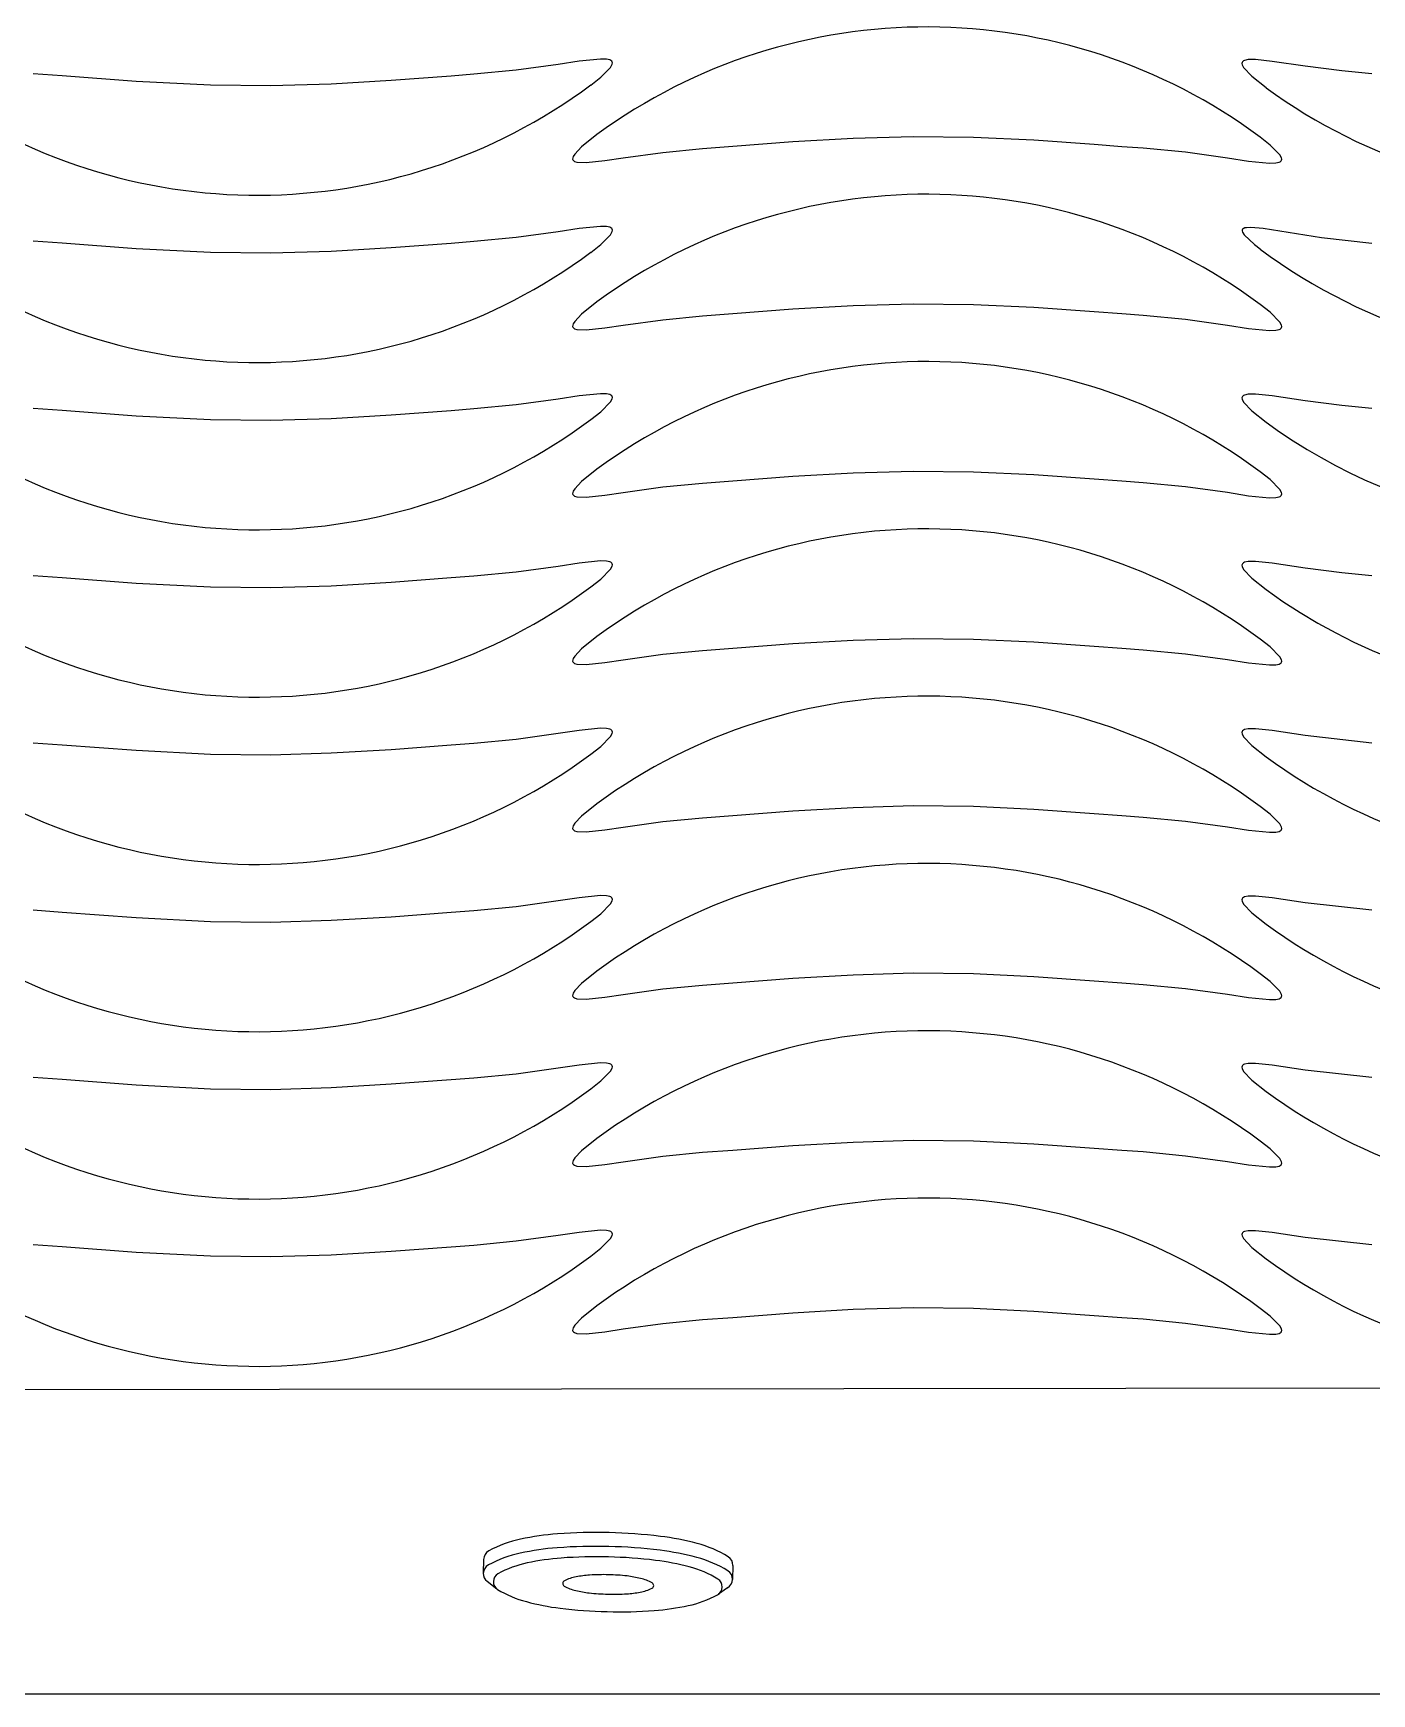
# Model space of a CAD drawing. Extents: x 398 to 509, y 623 to 780.
# Drawn here: x 448.04 to 458.04, y 684.22 to 696.62 of the extents above; entities that cross this region are included whole.
import ezdxf

# ---------------------------------------------------------------- set-up
doc = ezdxf.new("R2010")
doc.units = 0
doc.header["$MEASUREMENT"] = 0
for name, color, linetype in [('1', 4, 'Continuous'), ('2', 3, 'Continuous'), ('JET', 3, 'Continuous')]:
    doc.layers.add(name, color=color, linetype=linetype)

# ---------------------------------------------------------------- blocks, each defined once
blk = doc.blocks.new('MINI')
at = {"layer": '1', "color": 3}
for p, q in [((0.223, 0.931), (0.327, 0.931)), ((0.391, 0.895), (0.44, 0.828)), ((0.391, 0.895), (0.391, 0.895)), ((0.386, -0.902), (0.441, -0.828)), ((0.223, -0.932), (0.327, -0.932)), ((0.327, -0.932), (0.327, -0.932))]:
    blk.add_line(p, q, dxfattribs=at)
for points in [[(0.223, 0.931, 0.267867), (0.159, 0.895, 0.072378), (0.065, 0.659, 0.034036), (0.019, 0.384, 0.024706), (0, 0, 0.024706), (0.019, -0.384, 0.034036), (0.065, -0.659, 0.072378), (0.159, -0.895, 0.267867), (0.223, -0.932, 0.267867)], [(0.391, 0.895, 0.267867), (0.327, 0.931, 0.267867), (0.264, 0.895, 0.072378), (0.17, 0.659, 0.034036), (0.123, 0.384, 0.024706), (0.104, 0, 0.024706), (0.123, -0.384, 0.034036), (0.17, -0.659, 0.072378), (0.264, -0.895, 0.267867), (0.327, -0.932, 0.267867)], [(0.327, -0.932, 0.238458), (0.386, -0.902, 0.072378)]]:
    blk.add_lwpolyline(points, format="xyb", dxfattribs=at)
for points in [[(0.386, -0.855, 0.267867), (0.445, -0.822, 0.072378), (0.531, -0.605, 0.034036), (0.574, -0.352, 0.024706), (0.591, 0, 0.024706), (0.574, 0.352, 0.034036), (0.531, 0.605, 0.072378), (0.445, 0.822, 0.267867), (0.386, 0.855, 0.267867), (0.328, 0.822, 0.072378), (0.242, 0.605, 0.034036), (0.199, 0.352, 0.024706), (0.182, 0, 0.024706), (0.199, -0.352, 0.034036), (0.242, -0.605, 0.072378), (0.328, -0.822, 0.267867)], [(0.388, 0.343, 0.280852), (0.368, 0.331, 0.066452), (0.337, 0.244, 0.030521), (0.321, 0.143, 0.022038), (0.315, 0.003, 0.022038), (0.321, -0.137, 0.030521), (0.337, -0.238, 0.066452), (0.368, -0.325, 0.280852), (0.388, -0.337, 0.280852), (0.408, -0.325, 0.066452), (0.439, -0.238, 0.030521), (0.454, -0.137, 0.022038), (0.46, 0.003, 0.022038), (0.454, 0.143, 0.030521), (0.439, 0.244, 0.066452), (0.408, 0.331, 0.280852)]]:
    blk.add_lwpolyline(points, format="xyb", close=True, dxfattribs=at)
blk = doc.blocks.new('2018 PRISM')
at = {"layer": '1', "linetype": 'Continuous', "lineweight": 25}
for p, q in [((54.455, 47.056), (54.682, 47.073)), ((57.589, 47.072), (57.747, 47.061)), ((45.808, 42.781), (69.003, 42.806)), ((42.517, 40.51), (70.074, 40.51))]:
    blk.add_line(p, q, dxfattribs=at)
at = {"layer": '2', "linetype": 'Continuous', "lineweight": 25}
for p, q in [((49.671, 52.599), (49.455, 52.614)), ((52.747, 52.61), (52.578, 52.597)), ((54.455, 52.056), (54.682, 52.073)), ((57.589, 52.072), (57.747, 52.061)), ((49.671, 51.349), (49.455, 51.364)), ((52.747, 51.36), (52.578, 51.347)), ((54.455, 50.806), (54.682, 50.823)), ((57.589, 50.822), (57.747, 50.811)), ((49.671, 50.099), (49.455, 50.114)), ((52.747, 50.11), (52.578, 50.097)), ((54.455, 49.556), (54.682, 49.573)), ((57.589, 49.572), (57.747, 49.561)), ((49.671, 48.849), (49.455, 48.864)), ((52.747, 48.86), (52.578, 48.847)), ((54.455, 48.306), (54.683, 48.323)), ((57.589, 48.322), (57.747, 48.311)), ((49.671, 47.599), (49.455, 47.614)), ((52.747, 47.61), (52.578, 47.597)), ((49.671, 46.349), (49.455, 46.364)), ((52.747, 46.36), (52.578, 46.347)), ((54.455, 45.806), (54.682, 45.823)), ((57.589, 45.822), (57.747, 45.811)), ((49.671, 45.099), (49.455, 45.114)), ((52.747, 45.11), (52.578, 45.097)), ((54.455, 44.556), (54.682, 44.573)), ((57.589, 44.572), (57.747, 44.561)), ((49.671, 43.849), (49.455, 43.864)), ((52.747, 43.86), (52.578, 43.847)), ((54.455, 43.306), (54.682, 43.323)), ((57.589, 43.322), (57.747, 43.311))]:
    blk.add_line(p, q, dxfattribs=at)
at = {"layer": '2', "linetype": 'Continuous', "lineweight": 25, "flags": 128}
for points in [[(53.622, 52.53), (53.695, 52.589), (53.768, 52.662), (53.78, 52.685), (53.782, 52.695), (53.781, 52.702), (53.778, 52.708), (53.771, 52.714), (53.763, 52.718), (53.739, 52.723), (53.692, 52.724), (53.534, 52.708), (53.377, 52.684), (53.063, 52.641), (52.747, 52.61)], [(59.455, 52.614), (59.231, 52.635), (58.958, 52.67), (58.71, 52.707), (58.586, 52.72), (58.532, 52.72), (58.505, 52.714), (58.497, 52.711), (58.49, 52.704), (58.486, 52.699), (58.485, 52.692), (58.487, 52.682), (58.497, 52.661), (58.559, 52.596), (58.665, 52.511)], [(52.578, 52.597), (52.129, 52.564), (51.68, 52.537), (51.23, 52.524), (50.779, 52.529), (50.225, 52.557), (49.671, 52.599)], [(53.665, 52.16), (53.551, 52.068), (53.501, 52.014), (53.489, 51.995), (53.486, 51.985), (53.485, 51.976), (53.487, 51.97), (53.491, 51.965), (53.499, 51.959), (53.516, 51.953), (53.587, 51.951), (53.725, 51.965), (53.863, 51.986), (54.159, 52.027), (54.455, 52.056)], [(54.682, 52.073), (55.131, 52.107), (55.58, 52.133), (56.03, 52.146), (56.481, 52.141), (56.931, 52.12), (57.38, 52.088), (57.589, 52.072)], [(57.747, 52.061), (58.063, 52.03), (58.377, 51.987), (58.534, 51.962), (58.692, 51.947), (58.739, 51.948), (58.763, 51.953), (58.771, 51.957), (58.778, 51.963), (58.781, 51.969), (58.782, 51.975), (58.78, 51.986), (58.768, 52.009), (58.695, 52.082), (58.622, 52.14)], [(53.622, 51.28), (53.695, 51.339), (53.768, 51.412), (53.78, 51.435), (53.782, 51.445), (53.781, 51.452), (53.778, 51.458), (53.771, 51.464), (53.763, 51.468), (53.739, 51.473), (53.692, 51.474), (53.534, 51.458), (53.377, 51.434), (53.063, 51.391), (52.747, 51.36)], [(59.456, 51.345), (59.079, 51.389), (58.644, 51.457), (58.643, 51.457), (58.551, 51.466), (58.518, 51.464), (58.507, 51.462), (58.494, 51.456), (58.49, 51.452), (58.488, 51.447), (58.487, 51.441), (58.489, 51.432), (58.502, 51.411), (58.579, 51.338), (58.621, 51.305)], [(52.578, 51.347), (52.129, 51.314), (51.68, 51.287), (51.23, 51.274), (50.779, 51.279), (50.225, 51.307), (49.671, 51.349)], [(53.665, 50.91), (53.551, 50.818), (53.501, 50.764), (53.489, 50.745), (53.486, 50.735), (53.485, 50.726), (53.487, 50.72), (53.491, 50.715), (53.499, 50.709), (53.516, 50.703), (53.587, 50.701), (53.725, 50.715), (53.863, 50.736), (54.159, 50.777), (54.455, 50.806)], [(54.682, 50.823), (55.131, 50.857), (55.58, 50.883), (56.03, 50.896), (56.481, 50.891), (56.931, 50.87), (57.38, 50.838), (57.589, 50.822)], [(57.747, 50.811), (58.063, 50.78), (58.377, 50.737), (58.534, 50.712), (58.692, 50.697), (58.739, 50.698), (58.763, 50.703), (58.771, 50.707), (58.778, 50.713), (58.781, 50.719), (58.782, 50.725), (58.78, 50.736), (58.768, 50.759), (58.695, 50.832), (58.622, 50.89)], [(53.622, 50.03), (53.695, 50.089), (53.768, 50.162), (53.78, 50.185), (53.782, 50.195), (53.781, 50.202), (53.778, 50.208), (53.771, 50.214), (53.763, 50.218), (53.739, 50.223), (53.692, 50.224), (53.534, 50.208), (53.377, 50.184), (53.063, 50.141), (52.747, 50.11)], [(59.455, 50.114), (59.231, 50.135), (58.958, 50.17), (58.71, 50.207), (58.586, 50.22), (58.532, 50.22), (58.505, 50.214), (58.497, 50.211), (58.49, 50.204), (58.486, 50.199), (58.485, 50.192), (58.487, 50.182), (58.497, 50.161), (58.559, 50.096), (58.665, 50.011)], [(52.578, 50.097), (52.129, 50.064), (51.68, 50.037), (51.23, 50.024), (50.779, 50.029), (50.225, 50.057), (49.671, 50.099)], [(53.665, 49.66), (53.551, 49.568), (53.501, 49.514), (53.489, 49.495), (53.486, 49.485), (53.485, 49.476), (53.487, 49.47), (53.491, 49.465), (53.499, 49.459), (53.516, 49.453), (53.587, 49.451), (53.725, 49.465), (53.863, 49.486), (54.159, 49.527), (54.455, 49.556)], [(54.682, 49.573), (55.131, 49.607), (55.58, 49.633), (56.03, 49.646), (56.481, 49.641), (56.931, 49.62), (57.38, 49.588), (57.589, 49.572)], [(57.747, 49.561), (58.063, 49.53), (58.377, 49.487), (58.534, 49.462), (58.692, 49.447), (58.739, 49.448), (58.763, 49.453), (58.771, 49.457), (58.778, 49.463), (58.781, 49.469), (58.782, 49.475), (58.78, 49.486), (58.768, 49.509), (58.695, 49.582), (58.622, 49.64)], [(53.622, 48.78), (53.695, 48.839), (53.768, 48.912), (53.78, 48.935), (53.782, 48.945), (53.781, 48.952), (53.778, 48.958), (53.771, 48.964), (53.763, 48.968), (53.739, 48.973), (53.692, 48.974), (53.534, 48.958), (53.377, 48.934), (53.063, 48.891), (52.747, 48.86)], [(59.455, 48.864), (59.231, 48.885), (58.958, 48.92), (58.71, 48.957), (58.586, 48.97), (58.532, 48.97), (58.505, 48.964), (58.497, 48.961), (58.49, 48.954), (58.486, 48.949), (58.485, 48.942), (58.487, 48.932), (58.497, 48.911), (58.559, 48.846), (58.665, 48.761)], [(52.578, 48.847), (52.129, 48.814), (51.68, 48.787), (51.23, 48.774), (50.779, 48.779), (50.225, 48.807), (49.671, 48.849)], [(53.665, 48.41), (53.551, 48.318), (53.501, 48.264), (53.489, 48.245), (53.486, 48.235), (53.485, 48.226), (53.487, 48.22), (53.491, 48.215), (53.499, 48.209), (53.516, 48.203), (53.587, 48.201), (53.725, 48.215), (53.863, 48.236), (54.159, 48.277), (54.455, 48.306)], [(54.683, 48.323), (55.131, 48.357), (55.58, 48.383), (56.03, 48.396), (56.481, 48.391), (56.931, 48.37), (57.38, 48.338), (57.589, 48.322)], [(57.747, 48.311), (58.063, 48.28), (58.377, 48.237), (58.534, 48.212), (58.692, 48.197), (58.739, 48.198), (58.763, 48.203), (58.771, 48.207), (58.778, 48.213), (58.781, 48.219), (58.782, 48.225), (58.78, 48.236), (58.768, 48.259), (58.695, 48.332), (58.622, 48.39)], [(53.622, 47.53), (53.695, 47.589), (53.768, 47.662), (53.78, 47.685), (53.782, 47.695), (53.781, 47.702), (53.778, 47.708), (53.771, 47.714), (53.763, 47.718), (53.739, 47.723), (53.692, 47.724), (53.534, 47.708), (53.377, 47.684), (53.063, 47.641), (52.747, 47.61)], [(59.455, 47.614), (58.958, 47.67), (58.71, 47.707), (58.586, 47.72), (58.532, 47.72), (58.505, 47.714), (58.497, 47.711), (58.49, 47.704), (58.486, 47.699), (58.485, 47.692), (58.487, 47.682), (58.497, 47.661), (58.559, 47.596), (58.665, 47.511)], [(52.578, 47.597), (52.129, 47.564), (51.68, 47.537), (51.23, 47.524), (50.779, 47.529), (50.225, 47.557), (49.671, 47.599)], [(53.665, 47.16), (53.551, 47.068), (53.501, 47.014), (53.489, 46.995), (53.486, 46.985), (53.485, 46.976), (53.487, 46.97), (53.491, 46.965), (53.499, 46.959), (53.516, 46.953), (53.587, 46.951), (53.725, 46.965), (53.863, 46.986), (54.159, 47.027), (54.455, 47.056)], [(54.682, 47.073), (55.131, 47.107), (55.58, 47.133), (56.03, 47.146), (56.481, 47.141), (56.931, 47.12), (57.38, 47.088), (57.589, 47.072)], [(57.747, 47.061), (58.063, 47.03), (58.377, 46.987), (58.534, 46.962), (58.692, 46.947), (58.739, 46.948), (58.763, 46.953), (58.771, 46.957), (58.778, 46.963), (58.781, 46.969), (58.782, 46.975), (58.78, 46.986), (58.768, 47.009), (58.695, 47.082), (58.622, 47.14)], [(53.622, 46.28), (53.695, 46.339), (53.768, 46.412), (53.78, 46.435), (53.782, 46.445), (53.781, 46.452), (53.778, 46.458), (53.771, 46.464), (53.763, 46.468), (53.739, 46.473), (53.692, 46.474), (53.534, 46.458), (53.377, 46.434), (53.063, 46.391), (52.747, 46.36)], [(59.455, 46.364), (58.958, 46.42), (58.71, 46.457), (58.586, 46.47), (58.532, 46.47), (58.505, 46.464), (58.497, 46.461), (58.49, 46.454), (58.486, 46.449), (58.485, 46.442), (58.487, 46.432), (58.497, 46.411), (58.559, 46.346), (58.665, 46.261)], [(52.578, 46.347), (52.129, 46.314), (51.68, 46.287), (51.23, 46.274), (50.779, 46.279), (50.225, 46.307), (49.671, 46.349)], [(53.665, 45.91), (53.551, 45.818), (53.501, 45.764), (53.489, 45.745), (53.486, 45.735), (53.485, 45.726), (53.487, 45.72), (53.491, 45.715), (53.499, 45.709), (53.516, 45.703), (53.587, 45.701), (53.725, 45.715), (53.863, 45.736), (54.159, 45.777), (54.455, 45.806)], [(54.682, 45.823), (55.131, 45.857), (55.58, 45.883), (56.03, 45.896), (56.481, 45.891), (56.931, 45.87), (57.38, 45.838), (57.589, 45.822)], [(57.747, 45.811), (58.063, 45.78), (58.377, 45.737), (58.534, 45.712), (58.692, 45.697), (58.739, 45.698), (58.763, 45.703), (58.771, 45.707), (58.778, 45.713), (58.781, 45.719), (58.782, 45.725), (58.78, 45.736), (58.768, 45.759), (58.695, 45.832), (58.622, 45.89)], [(53.622, 45.03), (53.695, 45.089), (53.768, 45.162), (53.78, 45.185), (53.782, 45.195), (53.781, 45.202), (53.778, 45.208), (53.771, 45.214), (53.763, 45.218), (53.739, 45.223), (53.692, 45.224), (53.534, 45.208), (53.377, 45.184), (53.063, 45.141), (52.747, 45.11)], [(59.455, 45.114), (58.958, 45.17), (58.71, 45.207), (58.586, 45.22), (58.532, 45.22), (58.505, 45.214), (58.497, 45.211), (58.49, 45.204), (58.486, 45.199), (58.485, 45.192), (58.487, 45.182), (58.497, 45.161), (58.559, 45.096), (58.665, 45.011)], [(52.578, 45.097), (52.129, 45.064), (51.68, 45.037), (51.23, 45.024), (50.779, 45.029), (50.225, 45.057), (49.671, 45.099)], [(53.665, 44.66), (53.551, 44.568), (53.501, 44.514), (53.489, 44.495), (53.486, 44.485), (53.485, 44.476), (53.487, 44.47), (53.491, 44.465), (53.499, 44.459), (53.516, 44.453), (53.587, 44.451), (53.725, 44.465), (53.863, 44.486), (54.159, 44.527), (54.455, 44.556)], [(54.682, 44.573), (55.131, 44.607), (55.58, 44.633), (56.03, 44.646), (56.481, 44.641), (56.931, 44.62), (57.38, 44.588), (57.589, 44.572)], [(57.747, 44.561), (58.063, 44.53), (58.377, 44.487), (58.534, 44.462), (58.692, 44.447), (58.739, 44.448), (58.763, 44.453), (58.771, 44.457), (58.778, 44.463), (58.781, 44.469), (58.782, 44.475), (58.78, 44.486), (58.768, 44.509), (58.695, 44.582), (58.622, 44.64)], [(53.622, 43.78), (53.695, 43.839), (53.768, 43.912), (53.78, 43.935), (53.782, 43.945), (53.781, 43.952), (53.778, 43.958), (53.771, 43.964), (53.763, 43.968), (53.739, 43.973), (53.692, 43.974), (53.534, 43.958), (53.377, 43.934), (53.063, 43.891), (52.747, 43.86)], [(59.455, 43.864), (58.958, 43.92), (58.71, 43.957), (58.586, 43.97), (58.532, 43.97), (58.505, 43.964), (58.497, 43.961), (58.49, 43.954), (58.486, 43.949), (58.485, 43.942), (58.487, 43.932), (58.497, 43.911), (58.559, 43.846), (58.665, 43.761)], [(52.578, 43.847), (52.129, 43.814), (51.68, 43.787), (51.23, 43.774), (50.779, 43.779), (50.225, 43.807), (49.671, 43.849)], [(53.665, 43.41), (53.551, 43.318), (53.501, 43.264), (53.489, 43.245), (53.486, 43.235), (53.485, 43.226), (53.487, 43.22), (53.491, 43.215), (53.499, 43.209), (53.516, 43.203), (53.587, 43.201), (53.725, 43.215), (53.863, 43.236), (54.159, 43.277), (54.455, 43.306)], [(54.682, 43.323), (55.131, 43.357), (55.58, 43.383), (56.03, 43.396), (56.481, 43.391), (56.931, 43.37), (57.38, 43.338), (57.589, 43.322)], [(57.747, 43.311), (58.063, 43.28), (58.377, 43.237), (58.534, 43.212), (58.692, 43.197), (58.739, 43.198), (58.763, 43.203), (58.771, 43.207), (58.778, 43.213), (58.781, 43.219), (58.782, 43.225), (58.78, 43.236), (58.768, 43.259), (58.695, 43.332), (58.622, 43.39)]]:
    blk.add_lwpolyline(points, dxfattribs=at)
at = {"layer": '2', "linetype": 'Continuous', "lineweight": 25}
for centre, radius, start, end in [((56.13, 48.783), 4.181, 53.4183, 126.1249), ((51.13, 55.888), 4.181, 233.8756, 306.5812), ((61.135, 55.896), 4.191, 233.8872, 271.9784), ((56.13, 47.533), 4.181, 53.4183, 126.125), ((51.13, 54.638), 4.181, 233.8756, 306.5811), ((61.131, 54.676), 4.203, 233.3278, 273.8824), ((56.13, 46.283), 4.181, 53.4183, 126.1249), ((51.13, 53.388), 4.181, 233.8756, 306.5812), ((61.13, 53.385), 4.178, 233.8532, 286.9393), ((56.13, 45.033), 4.181, 53.4183, 126.125), ((51.13, 52.138), 4.181, 233.8756, 306.5812), ((61.131, 52.141), 4.184, 233.8914, 299.9416), ((56.13, 43.783), 4.181, 53.4183, 126.125), ((51.13, 50.888), 4.181, 233.8756, 306.5812), ((61.13, 50.888), 4.181, 233.8756, 306.5812), ((56.13, 42.533), 4.181, 53.4183, 126.125), ((51.13, 49.638), 4.181, 233.8756, 306.5812), ((61.13, 49.638), 4.181, 233.8756, 306.5812), ((56.13, 41.283), 4.181, 53.4183, 126.125), ((51.13, 48.388), 4.181, 233.8756, 306.5812), ((61.13, 48.388), 4.181, 233.8756, 306.5812), ((56.13, 40.033), 4.181, 53.4183, 126.1249), ((51.13, 47.138), 4.181, 233.8756, 306.5812), ((61.13, 47.138), 4.181, 233.8756, 306.5812)]:
    blk.add_arc(centre, radius, start, end, dxfattribs=at)
at = {"layer": 'JET', "rotation": 268.6093338093387}
blk.add_blockref('MINI', (53.757, 41.715), dxfattribs=at)

msp = doc.modelspace()

# ---------------------------------------------------------------- block references
at = {"layer": '1'}
msp.add_blockref('2018 PRISM', (398.58, 643.705), dxfattribs=at)

doc.saveas('drawing.dxf')
